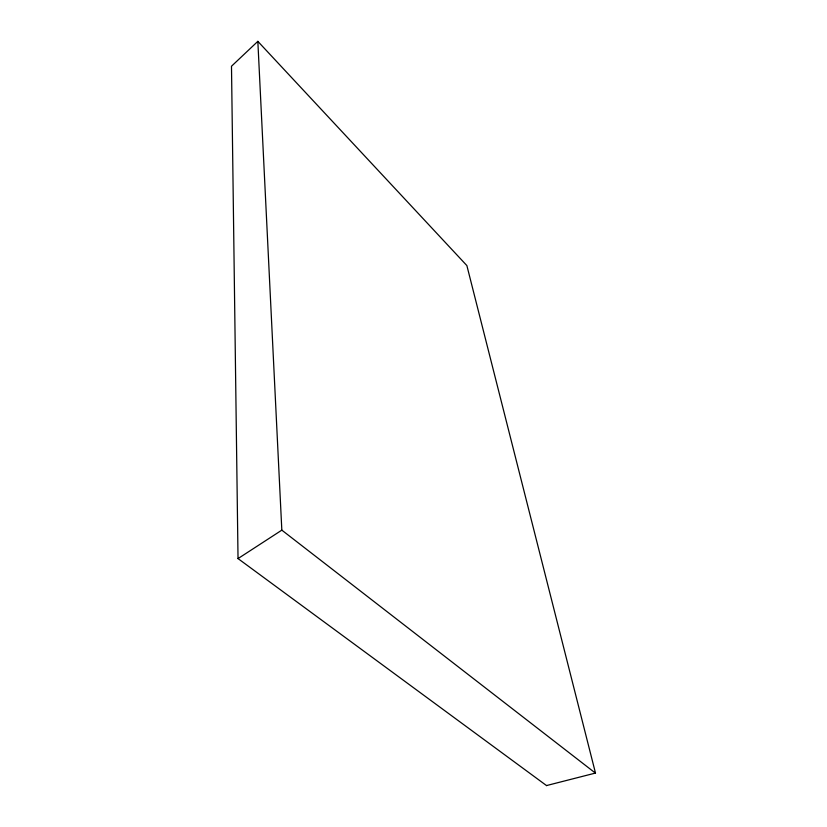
<?xml version="1.0" encoding="UTF-8"?>
<svg xmlns="http://www.w3.org/2000/svg" width="827" height="827" viewBox="0 0 827 827"><rect width="100%" height="100%" fill="white"/><g stroke="black" fill="none" stroke-linecap="round" stroke-linejoin="round"><path stroke-width="1.24" d="M595.512 773.162L466.873 265.581L257.838 41.35L231.488 66.232L238.031 558.587L546.637 785.65M238.031 558.587L281.831 530.148L257.838 41.35M546.554 785.557L595.399 773.08L281.831 530.148"/></g></svg>
